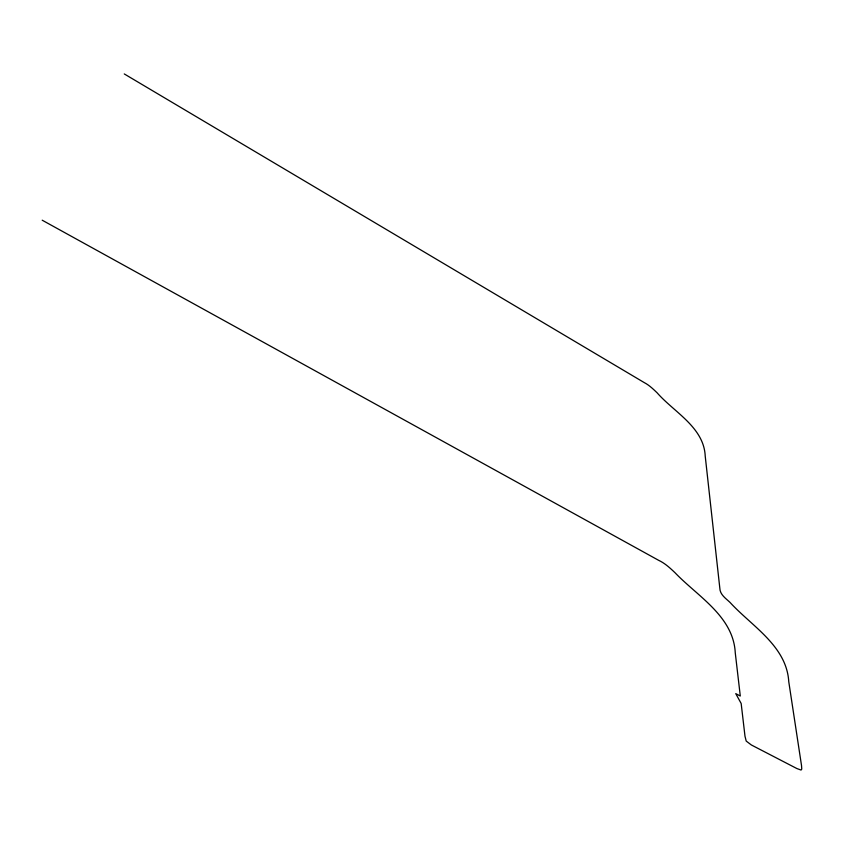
<?xml version="1.0" encoding="UTF-8"?>
<svg xmlns="http://www.w3.org/2000/svg" width="844" height="844" viewBox="0 0 844 844"><rect width="100%" height="100%" fill="white"/><g stroke="black" fill="none" stroke-linecap="round" stroke-linejoin="round"><path stroke-width="1.27" d="M42.2 220.2L658.636 560.321C664.935 563.243 670.02 567.98 675 572.707C697.661 596.444 733.383 616.247 735.261 652.823L740.293 696.026L735.757 693.631L741.169 703.495L744.999 736.274L746.212 741.074L751.318 744.946L796.894 768.557L801.051 770.044L801.758 769.074L801.536 765.645L788.76 681.678C786.629 645.945 751.856 626.29 730.092 602.489C725.851 598.407 719.9 594.651 719.805 588.057L705.215 456.066C703.885 427.212 674.103 412.262 657.128 392.819C653.15 389.01 649.152 385.128 644.215 382.575L124.268 73.934"/></g></svg>
